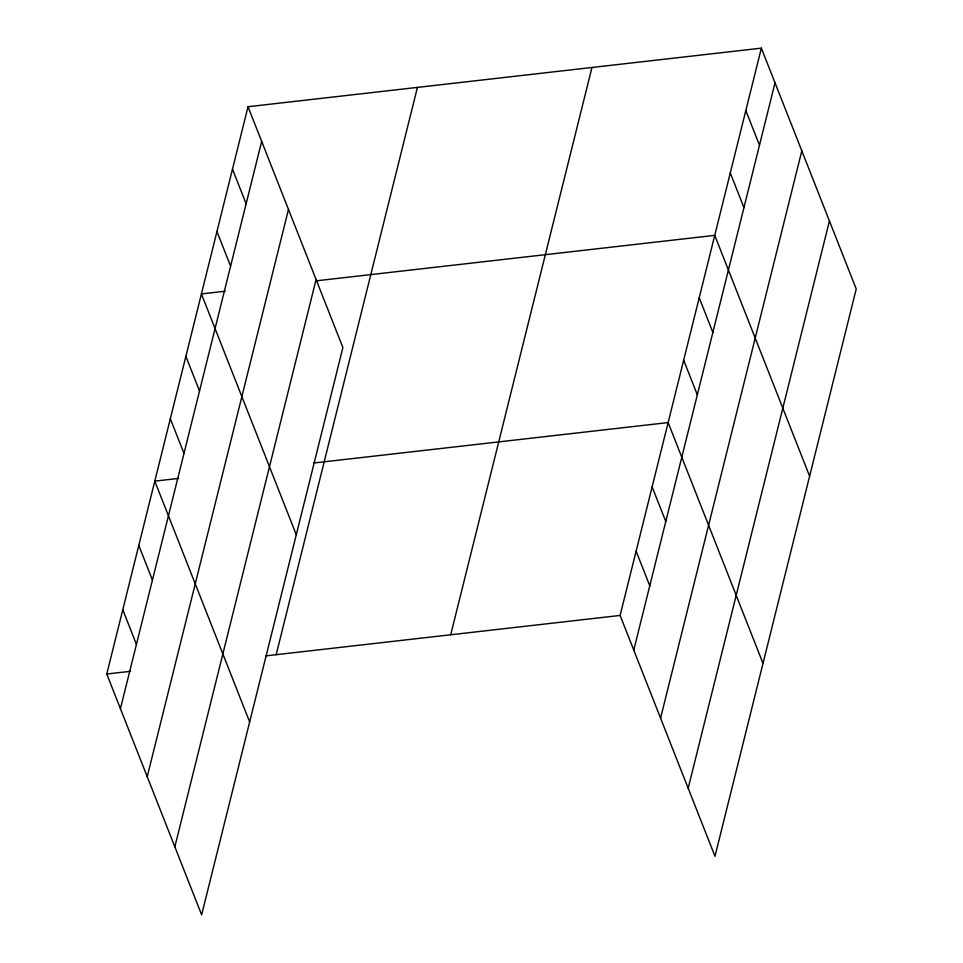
<?xml version="1.0" encoding="UTF-8"?>
<svg xmlns="http://www.w3.org/2000/svg" width="963" height="963" viewBox="0 0 963 963"><rect width="100%" height="100%" fill="white"/><g stroke="black" fill="none" stroke-linecap="round" stroke-linejoin="round"><path stroke-width="1.44" d="M248.021 106.724L342.888 347.559L201.64 914.85L106.773 674.016L248.021 106.724L761.36 48.15L856.227 288.984L714.979 856.276L620.112 615.441L761.36 48.15M120.423 708.684L261.671 141.38M147.219 776.72L288.479 209.416M174.833 846.814L316.093 279.523M276.176 654.696L417.424 87.392M450.708 634.773L591.956 67.482M633.762 650.109L775.022 82.806M660.57 718.145L801.818 150.842M688.172 788.24L829.432 220.948M225.186 291.223L201.411 293.932L296.279 534.766M315.828 280.871L714.751 235.357L809.618 476.191M178.576 478.43L154.79 481.139L249.658 721.973M313.794 462.998L668.141 422.564L763.009 663.399M106.773 674.016L130.547 671.307M265.776 655.875L620.112 615.441M745.831 110.552L759.482 145.208M730.291 172.955L743.942 207.611M699.21 297.76L712.861 332.416M683.67 360.162L697.332 394.818M652.132 486.857L665.782 521.525M636.122 551.149L649.772 585.817M232.48 169.127L246.143 203.783M216.952 231.529L230.602 266.185M185.871 356.334L199.522 390.99M170.331 418.736L183.981 453.392M138.792 545.431L152.443 580.099M122.783 609.723L136.433 644.391"/></g></svg>
